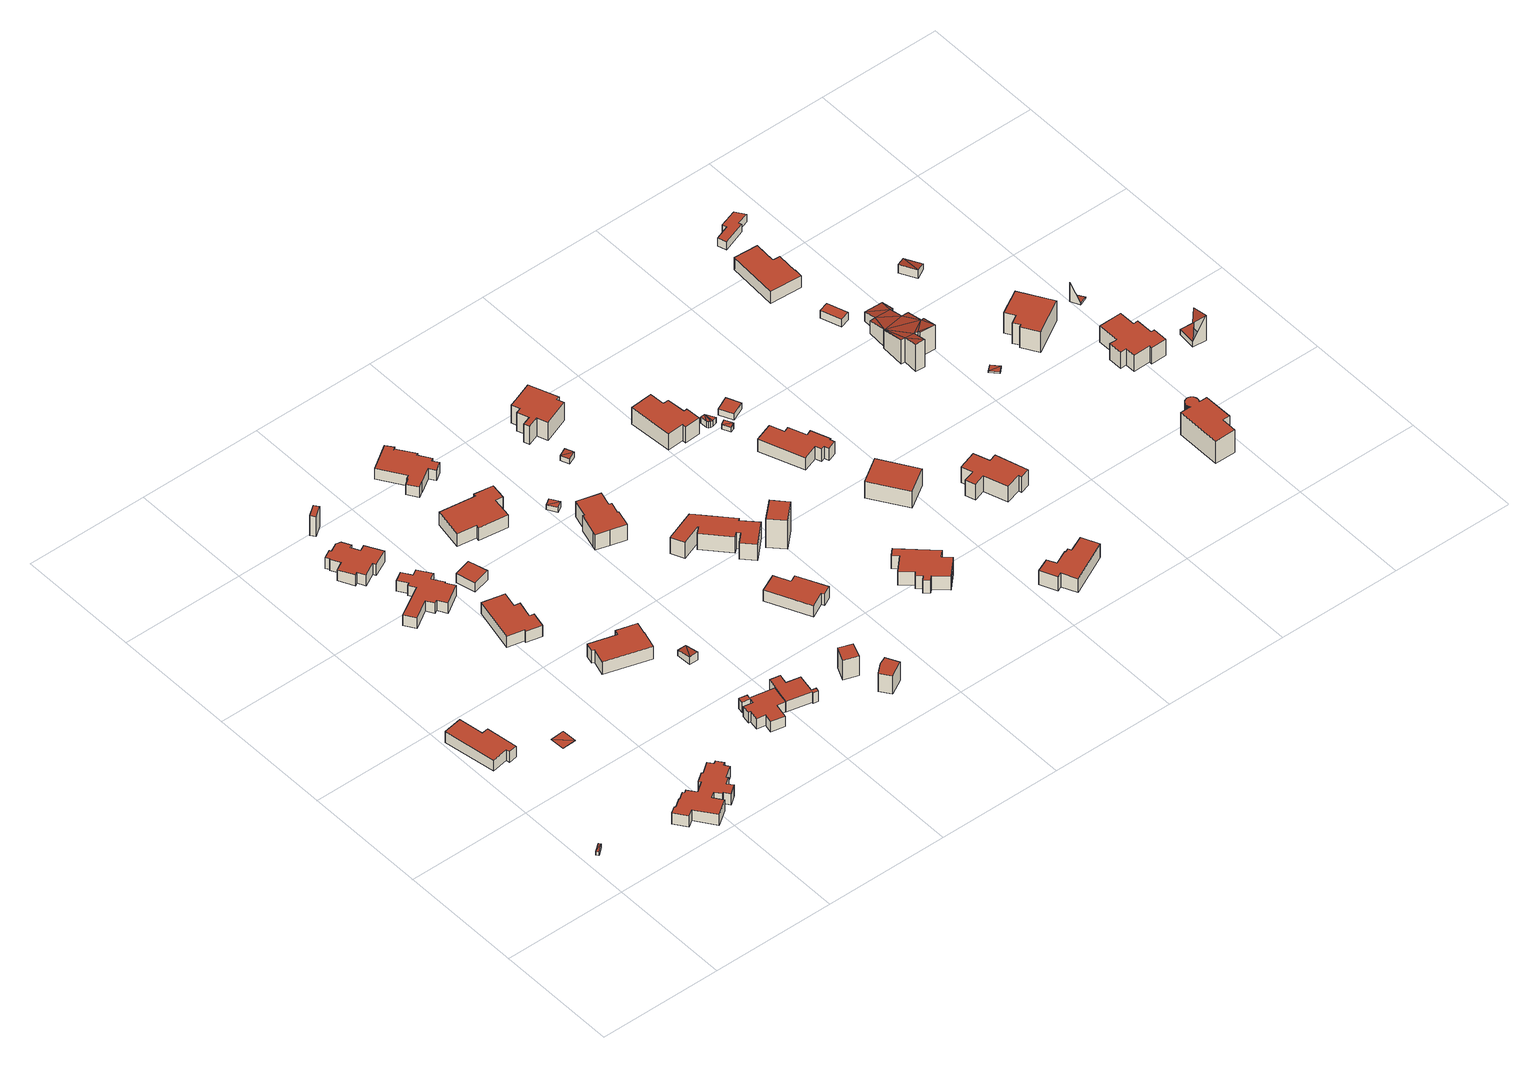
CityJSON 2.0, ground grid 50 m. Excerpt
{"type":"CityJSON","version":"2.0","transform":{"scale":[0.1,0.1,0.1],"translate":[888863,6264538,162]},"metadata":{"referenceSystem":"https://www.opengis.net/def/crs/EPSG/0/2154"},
"CityObjects":{
"building1":{"type":"Building","attributes":{"class":"Building"},"children":["building1-1"]},
"building1-1":{"type":"BuildingPart","parents":["building1"],"geometry":[{"type":"Solid","lod":"2.2","boundaries":[[[[0,1,2]],[[3,2,1]],[[4,5,6,7]],[[3,1,6,7]],[[1,0,5,6]],[[0,2,4,5]],[[2,3,7,4]]]],"semantics":{"surfaces":[{"type":"RoofSurface","rf_azimuth":135.23,"rf_slope":3.99},{"type":"GroundSurface"},{"type":"WallSurface","on_footprint_edge":true}],"values":[[0,0,1,2,2,2,2]]}}]},
"building2":{"type":"Building","attributes":{"class":"Building"},"children":["building2-1"]},
"building2-1":{"type":"BuildingPart","parents":["building2"],"geometry":[{"type":"Solid","lod":"2.2","boundaries":[[[[8,9,10,11,12,13,14,15]],[[16,17,18,19,20,21,22,23]],[[23,22,14,15]],[[22,21,13,14]],[[21,20,12,13]],[[20,19,11,12]],[[19,18,10,11]],[[18,17,9,10]],[[17,16,8,9]],[[16,23,15,8]]]],"semantics":{"surfaces":[{"type":"GroundSurface"},{"type":"RoofSurface"},{"type":"WallSurface","on_footprint_edge":true}],"values":[[0,1,2,2,2,2,2,2,2,2]]}}]},
"building3":{"type":"Building","attributes":{"class":"Building"},"children":["building3-1"]},
"building3-1":{"type":"BuildingPart","parents":["building3"],"geometry":[{"type":"Solid","lod":"2.2","boundaries":[[[[24,25,26,27,28,29,30,31,32,33,34,35,36,37,38,39,40,41,42,43,44,45,46,47,48,49,50,51,52,53,54,55]],[[56,57,58,59,60,61,62,63,64,65,66,67,68,69,70,71,72,73,74,75,76,77,78,79,80,81,82,83,84,85,86,87]],[[87,86,54,55]],[[86,85,53,54]],[[85,84,52,53]],[[84,83,51,52]],[[83,82,50,51]],[[82,81,49,50]],[[81,80,48,49]],[[80,79,47,48]],[[79,78,46,47]],[[78,77,45,46]],[[77,76,44,45]],[[76,75,43,44]],[[75,74,42,43]],[[74,73,41,42]],[[73,72,40,41]],[[72,71,39,40]],[[71,70,38,39]],[[70,69,37,38]],[[69,68,36,37]],[[68,67,35,36]],[[67,66,34,35]],[[66,65,33,34]],[[65,64,32,33]],[[64,63,31,32]],[[63,62,30,31]],[[62,61,29,30]],[[61,60,28,29]],[[60,59,27,28]],[[59,58,26,27]],[[58,57,25,26]],[[57,56,24,25]],[[56,87,55,24]]]],"semantics":{"surfaces":[{"type":"GroundSurface"},{"type":"RoofSurface"},{"type":"WallSurface","on_footprint_edge":true}],"values":[[0,1,2,2,2,2,2,2,2,2,2,2,2,2,2,2,2,2,2,2,2,2,2,2,2,2,2,2,2,2,2,2,2,2]]}}]},
"building4":{"type":"Building","attributes":{"class":"Building"},"children":["building4-1"]},
"building4-1":{"type":"BuildingPart","parents":["building4"],"geometry":[{"type":"Solid","lod":"2.2","boundaries":[[[[88,89,90]],[[91,88,90]],[[91,92,93,90]],[[89,93,90]],[[89,88,92,93]],[[88,91,92]]]],"semantics":{"surfaces":[{"type":"RoofSurface","rf_azimuth":181.73,"rf_slope":1.57},{"type":"GroundSurface"},{"type":"WallSurface","on_footprint_edge":true}],"values":[[0,0,1,2,2,2]]}}]},
"building5":{"type":"Building","attributes":{"class":"Building"},"children":["building5-1"]},
"building5-1":{"type":"BuildingPart","parents":["building5"],"geometry":[{"type":"Solid","lod":"2.2","boundaries":[[[[94,95,96,97,98,99,100,101,102,103,104,105,106,107,108,109,110,111]],[[112,113,114,115,116,117,118,119,120,121,122,123,124,125,126,127,128,129]],[[129,128,110,111]],[[128,127,109,110]],[[127,126,108,109]],[[126,125,107,108]],[[125,124,106,107]],[[124,123,105,106]],[[123,122,104,105]],[[122,121,103,104]],[[121,120,102,103]],[[120,119,101,102]],[[119,118,100,101]],[[118,117,99,100]],[[117,116,98,99]],[[116,115,97,98]],[[115,114,96,97]],[[114,113,95,96]],[[113,112,94,95]],[[112,129,111,94]]]],"semantics":{"surfaces":[{"type":"GroundSurface"},{"type":"RoofSurface"},{"type":"WallSurface","on_footprint_edge":true}],"values":[[0,1,2,2,2,2,2,2,2,2,2,2,2,2,2,2,2,2,2,2]]}}]},
"building6":{"type":"Building","attributes":{"class":"Building"},"children":["building6-1"]},
"building6-1":{"type":"BuildingPart","parents":["building6"],"geometry":[{"type":"Solid","lod":"2.2","boundaries":[[[[130,131,132,133,134,135,136,137,138,139,140,141,142,143,144,145,146,147,148]],[[149,150,151,152,153,154,155,156,157,158,159,160,161,162,163,164,165,166,167]],[[167,166,147,148]],[[166,165,146,147]],[[165,164,145,146]],[[164,163,144,145]],[[163,162,143,144]],[[162,161,142,143]],[[161,160,141,142]],[[160,159,140,141]],[[159,158,139,140]],[[158,157,138,139]],[[157,156,137,138]],[[156,155,136,137]],[[155,154,135,136]],[[154,153,134,135]],[[153,152,133,134]],[[152,151,132,133]],[[151,150,131,132]],[[150,149,130,131]],[[149,167,148,130]]]],"semantics":{"surfaces":[{"type":"GroundSurface"},{"type":"RoofSurface"},{"type":"WallSurface","on_footprint_edge":true}],"values":[[0,1,2,2,2,2,2,2,2,2,2,2,2,2,2,2,2,2,2,2,2]]}}]},
"building7":{"type":"Building","attributes":{"class":"Building"},"children":["building7-1"]},
"building7-1":{"type":"BuildingPart","parents":["building7"],"geometry":[{"type":"Solid","lod":"2.2","boundaries":[[[[168,169,170,171,172,173,174,175,176,177,178,179]],[[180,181,182,183,184,185,186,187,188,189,190,191]],[[191,190,178,179]],[[190,189,177,178]],[[189,188,176,177]],[[188,187,175,176]],[[187,186,174,175]],[[186,185,173,174]],[[185,184,172,173]],[[184,183,171,172]],[[183,182,170,171]],[[182,181,169,170]],[[181,180,168,169]],[[180,191,179,168]]]],"semantics":{"surfaces":[{"type":"GroundSurface"},{"type":"RoofSurface"},{"type":"WallSurface","on_footprint_edge":true}],"values":[[0,1,2,2,2,2,2,2,2,2,2,2,2,2]]}}]},
"building8":{"type":"Building","attributes":{"class":"Building"},"children":["building8-1"]},
"building8-1":{"type":"BuildingPart","parents":["building8"],"geometry":[{"type":"Solid","lod":"2.2","boundaries":[[[[192,193,194,195]],[[196,197,198,199]],[[199,198,194,195]],[[198,197,193,194]],[[197,196,192,193]],[[196,199,195,192]]]],"semantics":{"surfaces":[{"type":"GroundSurface"},{"type":"RoofSurface"},{"type":"WallSurface","on_footprint_edge":true}],"values":[[0,1,2,2,2,2]]}}]},
"building9":{"type":"Building","attributes":{"class":"Building"},"children":["building9-1"]},
"building9-1":{"type":"BuildingPart","parents":["building9"],"geometry":[{"type":"Solid","lod":"2.2","boundaries":[[[[200,201,202,203,204,205,206,207,208,209]],[[210,211,212,213,214,215,216,217,218,219]],[[219,218,208,209]],[[218,217,207,208]],[[217,216,206,207]],[[216,215,205,206]],[[215,214,204,205]],[[214,213,203,204]],[[213,212,202,203]],[[212,211,201,202]],[[211,210,200,201]],[[210,219,209,200]]]],"semantics":{"surfaces":[{"type":"GroundSurface"},{"type":"RoofSurface"},{"type":"WallSurface","on_footprint_edge":true}],"values":[[0,1,2,2,2,2,2,2,2,2,2,2]]}}]},
"building10":{"type":"Building","attributes":{"class":"Building"},"children":["building10-1"]},
"building10-1":{"type":"BuildingPart","parents":["building10"],"geometry":[{"type":"Solid","lod":"2.2","boundaries":[[[[220,221,222,223,224,225,226,227,228,229,230,231,232,233,234,235,236,237]],[[238,239,240,241,242,243,244,245,246,247,248,249,250,251,252,253,254,255]],[[255,254,236,237]],[[254,253,235,236]],[[253,252,234,235]],[[252,251,233,234]],[[251,250,232,233]],[[250,249,231,232]],[[249,248,230,231]],[[248,247,229,230]],[[247,246,228,229]],[[246,245,227,228]],[[245,244,226,227]],[[244,243,225,226]],[[243,242,224,225]],[[242,241,223,224]],[[241,240,222,223]],[[240,239,221,222]],[[239,238,220,221]],[[238,255,237,220]]]],"semantics":{"surfaces":[{"type":"GroundSurface"},{"type":"RoofSurface"},{"type":"WallSurface","on_footprint_edge":true}],"values":[[0,1,2,2,2,2,2,2,2,2,2,2,2,2,2,2,2,2,2,2]]}}]},
"building11":{"type":"Building","attributes":{"class":"Building"},"children":["building11-1"]},
"building11-1":{"type":"BuildingPart","parents":["building11"],"geometry":[{"type":"Solid","lod":"2.2","boundaries":[[[[256,257,258,259]],[[260,261,262,263]],[[263,262,258,259]],[[262,261,257,258]],[[261,260,256,257]],[[260,263,259,256]]]],"semantics":{"surfaces":[{"type":"GroundSurface"},{"type":"RoofSurface"},{"type":"WallSurface","on_footprint_edge":true}],"values":[[0,1,2,2,2,2]]}}]},
"building12":{"type":"Building","attributes":{"class":"Building"},"children":["building12-1"]},
"building12-1":{"type":"BuildingPart","parents":["building12"],"geometry":[{"type":"Solid","lod":"2.2","boundaries":[[[[264,265,266]],[[267,266,265]],[[268,269,270,271]],[[267,265,270,271]],[[265,264,269,270]],[[264,266,268,269]],[[266,267,271,268]]]],"semantics":{"surfaces":[{"type":"RoofSurface","rf_azimuth":90.35,"rf_slope":11.44},{"type":"GroundSurface"},{"type":"WallSurface","on_footprint_edge":true}],"values":[[0,0,1,2,2,2,2]]}}]},
"building13":{"type":"Building","attributes":{"class":"Building"},"children":["building13-1"]},
"building13-1":{"type":"BuildingPart","parents":["building13"],"geometry":[{"type":"Solid","lod":"2.2","boundaries":[[[[272,273,274,275,276,277,278,279,280,281,282]],[[283,284,285,286,287,288,289,290,291,292,293]],[[293,292,281,282]],[[292,291,280,281]],[[291,290,279,280]],[[290,289,278,279]],[[289,288,277,278]],[[288,287,276,277]],[[287,286,275,276]],[[286,285,274,275]],[[285,284,273,274]],[[284,283,272,273]],[[283,293,282,272]]]],"semantics":{"surfaces":[{"type":"GroundSurface"},{"type":"RoofSurface"},{"type":"WallSurface","on_footprint_edge":true}],"values":[[0,1,2,2,2,2,2,2,2,2,2,2,2]]}}]},
"building14":{"type":"Building","attributes":{"class":"Building"},"children":["building14-1"]},
"building14-1":{"type":"BuildingPart","parents":["building14"],"geometry":[{"type":"Solid","lod":"2.2","boundaries":[[[[294,295,296,297,298,299,300,301,302,303]],[[304,305,306,307,308,309,310,311,312,313]],[[313,312,302,303]],[[312,311,301,302]],[[311,310,300,301]],[[310,309,299,300]],[[309,308,298,299]],[[308,307,297,298]],[[307,306,296,297]],[[306,305,295,296]],[[305,304,294,295]],[[304,313,303,294]]]],"semantics":{"surfaces":[{"type":"GroundSurface"},{"type":"RoofSurface"},{"type":"WallSurface","on_footprint_edge":true}],"values":[[0,1,2,2,2,2,2,2,2,2,2,2]]}}]},
"building15":{"type":"Building","attributes":{"class":"Building"},"children":["building15-1"]},
"building15-1":{"type":"BuildingPart","parents":["building15"],"geometry":[{"type":"Solid","lod":"2.2","boundaries":[[[[314,315,316,317,318]],[[319,320,321,322,323]],[[323,322,317,318]],[[322,321,316,317]],[[321,320,315,316]],[[320,319,314,315]],[[319,323,318,314]]]],"semantics":{"surfaces":[{"type":"GroundSurface"},{"type":"RoofSurface"},{"type":"WallSurface","on_footprint_edge":true}],"values":[[0,1,2,2,2,2,2]]}}]},
"building16":{"type":"Building","attributes":{"class":"Building"},"children":["building16-1"]},
"building16-1":{"type":"BuildingPart","parents":["building16"],"geometry":[{"type":"Solid","lod":"2.2","boundaries":[[[[324,325,326,327]],[[328,329,330,331]],[[331,330,326,327]],[[330,329,325,326]],[[329,328,324,325]],[[328,331,327,324]]]],"semantics":{"surfaces":[{"type":"GroundSurface"},{"type":"RoofSurface"},{"type":"WallSurface","on_footprint_edge":true}],"values":[[0,1,2,2,2,2]]}}]},
"building17":{"type":"Building","attributes":{"class":"Building"},"children":["building17-1"]},
"building17-1":{"type":"BuildingPart","parents":["building17"],"geometry":[{"type":"Solid","lod":"2.2","boundaries":[[[[332,333,334,335,336,337,335,338,339,340,341,342,343,344,345,346,347,348,349,350,351]],[[352,353,354,355,356,357,355,358,359,360,361,362,363,364,365,366,367,368,369,370,371]],[[371,370,350,351]],[[370,369,349,350]],[[369,368,348,349]],[[368,367,347,348]],[[367,366,346,347]],[[366,365,345,346]],[[365,364,344,345]],[[364,363,343,344]],[[363,362,342,343]],[[362,361,341,342]],[[361,360,340,341]],[[360,359,339,340]],[[359,358,338,339]],[[358,355,335,338]],[[355,357,337,335]],[[357,356,336,337]],[[356,355,335,336]],[[355,354,334,335]],[[354,353,333,334]],[[353,352,332,333]],[[352,371,351,332]]]],"semantics":{"surfaces":[{"type":"GroundSurface"},{"type":"RoofSurface"},{"type":"WallSurface","on_footprint_edge":true}],"values":[[0,1,2,2,2,2,2,2,2,2,2,2,2,2,2,2,2,2,2,2,2,2,2]]}}]},
"building18":{"type":"Building","attributes":{"class":"Building"},"children":["building18-1"]},
"building18-1":{"type":"BuildingPart","parents":["building18"],"geometry":[{"type":"Solid","lod":"2.2","boundaries":[[[[372,373,374,375,376,377,378,379,380,381,382,383]],[[384,385,386,387,388,389,390,391,392,393,394,395]],[[395,394,382,383]],[[394,393,381,382]],[[393,392,380,381]],[[392,391,379,380]],[[391,390,378,379]],[[390,389,377,378]],[[389,388,376,377]],[[388,387,375,376]],[[387,386,374,375]],[[386,385,373,374]],[[385,384,372,373]],[[384,395,383,372]]]],"semantics":{"surfaces":[{"type":"GroundSurface"},{"type":"RoofSurface"},{"type":"WallSurface","on_footprint_edge":true}],"values":[[0,1,2,2,2,2,2,2,2,2,2,2,2,2]]}}]},
"building19":{"type":"Building","attributes":{"class":"Building"},"children":["building19-1"]},
"building19-1":{"type":"BuildingPart","parents":["building19"],"geometry":[{"type":"Solid","lod":"2.2","boundaries":[[[[396,397,398]],[[399,398,397]],[[400,401,402,403]],[[399,397,402,403]],[[397,396,401,402]],[[396,398,400,401]],[[398,399,403,400]]]],"semantics":{"surfaces":[{"type":"RoofSurface","rf_azimuth":212.03,"rf_slope":11.07},{"type":"GroundSurface"},{"type":"WallSurface","on_footprint_edge":true}],"values":[[0,0,1,2,2,2,2]]}}]},
"building20":{"type":"Building","attributes":{"class":"Building"},"children":["building20-1"]},
"building20-1":{"type":"BuildingPart","parents":["building20"],"geometry":[{"type":"Solid","lod":"2.2","boundaries":[[[[404,405,406,407,408,409,410,411]],[[412,413,414,415,416,417,418,419]],[[419,418,410,411]],[[418,417,409,410]],[[417,416,408,409]],[[416,415,407,408]],[[415,414,406,407]],[[414,413,405,406]],[[413,412,404,405]],[[412,419,411,404]]]],"semantics":{"surfaces":[{"type":"GroundSurface"},{"type":"RoofSurface"},{"type":"WallSurface","on_footprint_edge":true}],"values":[[0,1,2,2,2,2,2,2,2,2]]}}]},
"building21":{"type":"Building","attributes":{"class":"Building"},"children":["building21-1"]},
"building21-1":{"type":"BuildingPart","parents":["building21"],"geometry":[{"type":"Solid","lod":"2.2","boundaries":[[[[420,421,422,423,424,425,426,427,428,429,430,431,432,433,434]],[[435,436,437,438,439,440,441,442,443,444,445,446,447,448,449]],[[449,448,433,434]],[[448,447,432,433]],[[447,446,431,432]],[[446,445,430,431]],[[445,444,429,430]],[[444,443,428,429]],[[443,442,427,428]],[[442,441,426,427]],[[441,440,425,426]],[[440,439,424,425]],[[439,438,423,424]],[[438,437,422,423]],[[437,436,421,422]],[[436,435,420,421]],[[435,449,434,420]]]],"semantics":{"surfaces":[{"type":"GroundSurface"},{"type":"RoofSurface"},{"type":"WallSurface","on_footprint_edge":true}],"values":[[0,1,2,2,2,2,2,2,2,2,2,2,2,2,2,2,2]]}}]},
"building22":{"type":"Building","attributes":{"class":"Building"},"children":["building22-1"]},
"building22-1":{"type":"BuildingPart","parents":["building22"],"geometry":[{"type":"Solid","lod":"2.2","boundaries":[[[[450,451,452]],[[453,452,451]],[[454,455,456,457]],[[453,451,456,457]],[[451,450,455,456]],[[450,452,454,455]],[[452,453,457,454]]]],"semantics":{"surfaces":[{"type":"RoofSurface","rf_azimuth":204.11,"rf_slope":2.35},{"type":"GroundSurface"},{"type":"WallSurface","on_footprint_edge":true}],"values":[[0,0,1,2,2,2,2]]}}]},
"building23":{"type":"Building","attributes":{"class":"Building"},"children":["building23-1"]},
"building23-1":{"type":"BuildingPart","parents":["building23"],"geometry":[{"type":"Solid","lod":"2.2","boundaries":[[[[458,459,460,461]],[[462,463,464,465]],[[465,464,460,461]],[[464,463,459,460]],[[463,462,458,459]],[[462,465,461,458]]]],"semantics":{"surfaces":[{"type":"GroundSurface"},{"type":"RoofSurface"},{"type":"WallSurface","on_footprint_edge":true}],"values":[[0,1,2,2,2,2]]}}]},
"building24":{"type":"Building","attributes":{"class":"Building"},"children":["building24-1"]},
"building24-1":{"type":"BuildingPart","parents":["building24"],"geometry":[{"type":"Solid","lod":"2.2","boundaries":[[[[466,467,468,469,470,471,472,473,474,475,476,477,478,479]],[[480,481,482,483,484,485,486,487,488,489,490,491,492,493]],[[493,492,478,479]],[[492,491,477,478]],[[491,490,476,477]],[[490,489,475,476]],[[489,488,474,475]],[[488,487,473,474]],[[487,486,472,473]],[[486,485,471,472]],[[485,484,470,471]],[[484,483,469,470]],[[483,482,468,469]],[[482,481,467,468]],[[481,480,466,467]],[[480,493,479,466]]]],"semantics":{"surfaces":[{"type":"GroundSurface"},{"type":"RoofSurface"},{"type":"WallSurface","on_footprint_edge":true}],"values":[[0,1,2,2,2,2,2,2,2,2,2,2,2,2,2,2]]}}]},
"building25":{"type":"Building","attributes":{"class":"Building"},"children":["building25-1"]},
"building25-1":{"type":"BuildingPart","parents":["building25"],"geometry":[{"type":"Solid","lod":"2.2","boundaries":[[[[494,495,496,497,498,499,500,501,502,503,504,505,506,507,508,509]],[[510,511,512,513,514,515,516,517,518,519,520,521,522,523,524,525]],[[525,524,508,509]],[[524,523,507,508]],[[523,522,506,507]],[[522,521,505,506]],[[521,520,504,505]],[[520,519,503,504]],[[519,518,502,503]],[[518,517,501,502]],[[517,516,500,501]],[[516,515,499,500]],[[515,514,498,499]],[[514,513,497,498]],[[513,512,496,497]],[[512,511,495,496]],[[511,510,494,495]],[[510,525,509,494]]]],"semantics":{"surfaces":[{"type":"GroundSurface"},{"type":"RoofSurface"},{"type":"WallSurface","on_footprint_edge":true}],"values":[[0,1,2,2,2,2,2,2,2,2,2,2,2,2,2,2,2,2]]}}]},
"building26":{"type":"Building","attributes":{"class":"Building"},"children":["building26-1"]},
"building26-1":{"type":"BuildingPart","parents":["building26"],"geometry":[{"type":"Solid","lod":"2.2","boundaries":[[[[526,527,528,529,530,531,532,533,534,535]],[[536,537,538,539,540,541,542,543,544,545]],[[545,544,534,535]],[[544,543,533,534]],[[543,542,532,533]],[[542,541,531,532]],[[541,540,530,531]],[[540,539,529,530]],[[539,538,528,529]],[[538,537,527,528]],[[537,536,526,527]],[[536,545,535,526]]]],"semantics":{"surfaces":[{"type":"GroundSurface"},{"type":"RoofSurface"},{"type":"WallSurface","on_footprint_edge":true}],"values":[[0,1,2,2,2,2,2,2,2,2,2,2]]}}]},
"building27":{"type":"Building","attributes":{"class":"Building"},"children":["building27-1"]},
"building27-1":{"type":"BuildingPart","parents":["building27"],"geometry":[{"type":"Solid","lod":"2.2","boundaries":[[[[546,547,548]],[[548,547,549]],[[550,548,549]],[[551,549,547]],[[552,549,551]],[[553,554,555,556,557,558,559]],[[551,547,558,559]],[[547,546,557,558]],[[546,548,556,557]],[[548,550,555,556]],[[550,549,554,555]],[[549,552,553,554]],[[552,551,559,553]]]],"semantics":{"surfaces":[{"type":"RoofSurface","rf_azimuth":331.36,"rf_slope":1.9},{"type":"GroundSurface"},{"type":"WallSurface","on_footprint_edge":true}],"values":[[0,0,0,0,0,1,2,2,2,2,2,2,2]]}}]},
"building28":{"type":"Building","attributes":{"class":"Building"},"children":["building28-1"]},
"building28-1":{"type":"BuildingPart","parents":["building28"],"geometry":[{"type":"Solid","lod":"2.2","boundaries":[[[[560,561,562]],[[563,562,561]],[[564,565,566,567]],[[563,561,566,567]],[[561,560,565,566]],[[560,562,564,565]],[[562,563,567,564]]]],"semantics":{"surfaces":[{"type":"RoofSurface","rf_azimuth":202.74,"rf_slope":17.49},{"type":"GroundSurface"},{"type":"WallSurface","on_footprint_edge":true}],"values":[[0,0,1,2,2,2,2]]}}]},
"building29":{"type":"Building","attributes":{"class":"Building"},"children":["building29-1"]},
"building29-1":{"type":"BuildingPart","parents":["building29"],"geometry":[{"type":"Solid","lod":"2.2","boundaries":[[[[568,569,570,571,572,573,574,575,576,577,578,579,580,581]],[[582,583,584,585,586,587,588,589,590,591,592,593,594,595]],[[595,594,580,581]],[[594,593,579,580]],[[593,592,578,579]],[[592,591,577,578]],[[591,590,576,577]],[[590,589,575,576]],[[589,588,574,575]],[[588,587,573,574]],[[587,586,572,573]],[[586,585,571,572]],[[585,584,570,571]],[[584,583,569,570]],[[583,582,568,569]],[[582,595,581,568]]]],"semantics":{"surfaces":[{"type":"GroundSurface"},{"type":"RoofSurface"},{"type":"WallSurface","on_footprint_edge":true}],"values":[[0,1,2,2,2,2,2,2,2,2,2,2,2,2,2,2]]}}]},
"building30":{"type":"Building","attributes":{"class":"Building"},"children":["building30-1"]},
"building30-1":{"type":"BuildingPart","parents":["building30"],"geometry":[{"type":"Solid","lod":"2.2","boundaries":[[[[596,597,598,599]],[[600,601,602,603]],[[603,602,598,599]],[[602,601,597,598]],[[601,600,596,597]],[[600,603,599,596]]]],"semantics":{"surfaces":[{"type":"GroundSurface"},{"type":"RoofSurface"},{"type":"WallSurface","on_footprint_edge":true}],"values":[[0,1,2,2,2,2]]}}]},
"building31":{"type":"Building","attributes":{"class":"Building"},"children":["building31-1"]},
"building31-1":{"type":"BuildingPart","parents":["building31"],"geometry":[{"type":"Solid","lod":"2.2","boundaries":[[[[604,605,606,607]],[[608,609,610,611]],[[611,610,606,607]],[[610,609,605,606]],[[609,608,604,605]],[[608,611,607,604]]]],"semantics":{"surfaces":[{"type":"GroundSurface"},{"type":"RoofSurface"},{"type":"WallSurface","on_footprint_edge":true}],"values":[[0,1,2,2,2,2]]}}]},
"building32":{"type":"Building","attributes":{"class":"Building"},"children":["building32-1"]},
"building32-1":{"type":"BuildingPart","parents":["building32"],"geometry":[{"type":"Solid","lod":"2.2","boundaries":[[[[612,613,614,615,616,617,618,619,620,621,622,623]],[[624,625,626,627,628,629,630,631,632,633,634,635]],[[635,634,622,623]],[[634,633,621,622]],[[633,632,620,621]],[[632,631,619,620]],[[631,630,618,619]],[[630,629,617,618]],[[629,628,616,617]],[[628,627,615,616]],[[627,626,614,615]],[[626,625,613,614]],[[625,624,612,613]],[[624,635,623,612]]]],"semantics":{"surfaces":[{"type":"GroundSurface"},{"type":"RoofSurface"},{"type":"WallSurface","on_footprint_edge":true}],"values":[[0,1,2,2,2,2,2,2,2,2,2,2,2,2]]}}]},
"building33":{"type":"Building","attributes":{"class":"Building"},"children":["building33-1"]},
"building33-1":{"type":"BuildingPart","parents":["building33"],"geometry":[{"type":"Solid","lod":"2.2","boundaries":[[[[636,637,638,639,640,641,642,643,644,645,646,647]],[[648,649,650,651,652,653,654,655,656,657,658,659]],[[659,658,646,647]],[[658,657,645,646]],[[657,656,644,645]],[[656,655,643,644]],[[655,654,642,643]],[[654,653,641,642]],[[653,652,640,641]],[[652,651,639,640]],[[651,650,638,639]],[[650,649,637,638]],[[649,648,636,637]],[[648,659,647,636]]]],"semantics":{"surfaces":[{"type":"GroundSurface"},{"type":"RoofSurface"},{"type":"WallSurface","on_footprint_edge":true}],"values":[[0,1,2,2,2,2,2,2,2,2,2,2,2,2]]}}]},
"building34":{"type":"Building","attributes":{"class":"Building"},"children":["building34-1"]},
"building34-1":{"type":"BuildingPart","parents":["building34"],"geometry":[{"type":"Solid","lod":"2.2","boundaries":[[[[660,661,662,663]],[[664,665,666,667]],[[667,666,662,663]],[[666,665,661,662]],[[665,664,660,661]],[[664,667,663,660]]]],"semantics":{"surfaces":[{"type":"GroundSurface"},{"type":"RoofSurface"},{"type":"WallSurface","on_footprint_edge":true}],"values":[[0,1,2,2,2,2]]}}]},
"building35":{"type":"Building","attributes":{"class":"Building"},"children":["building35-1"]},
"building35-1":{"type":"BuildingPart","parents":["building35"],"geometry":[{"type":"Solid","lod":"2.2","boundaries":[[[[668,669,670,671,672,673,674,675]],[[676,677,678,679,680,681,682,683]],[[683,682,674,675]],[[682,681,673,674]],[[681,680,672,673]],[[680,679,671,672]],[[679,678,670,671]],[[678,677,669,670]],[[677,676,668,669]],[[676,683,675,668]]]],"semantics":{"surfaces":[{"type":"GroundSurface"},{"type":"RoofSurface"},{"type":"WallSurface","on_footprint_edge":true}],"values":[[0,1,2,2,2,2,2,2,2,2]]}}]},
"building36":{"type":"Building","attributes":{"class":"Building"},"children":["building36-1"]},
"building36-1":{"type":"BuildingPart","parents":["building36"],"geometry":[{"type":"Solid","lod":"2.2","boundaries":[[[[684,685,686]],[[687,686,685]],[[688,686,687]],[[686,688,689]],[[690,691,689]],[[690,692,693]],[[693,694,690]],[[695,693,692]],[[692,690,696]],[[696,690,697]],[[698,697,699]],[[700,701,698]],[[696,698,701]],[[702,699,697]],[[696,697,698]],[[689,688,697]],[[688,703,697]],[[689,697,690]],[[704,705,706,707,708,709,710,711,712,713,714,715,716,717,718,719,720,721,722,723]],[[688,687,722,723]],[[687,685,721,722]],[[685,684,720,721]],[[684,686,719,720]],[[686,689,718,719]],[[689,691,717,718]],[[691,690,716,717]],[[690,694,715,716]],[[694,693,714,715]],[[693,695,713,714]],[[695,692,712,713]],[[692,696,711,712]],[[696,701,710,711]],[[701,700,709,710]],[[700,698,708,709]],[[698,699,707,708]],[[699,702,706,707]],[[702,697,705,706]],[[697,703,704,705]],[[703,688,723,704]]]],"semantics":{"surfaces":[{"type":"RoofSurface","rf_azimuth":86.83,"rf_slope":15.98},{"type":"GroundSurface"},{"type":"WallSurface","on_footprint_edge":true}],"values":[[0,0,0,0,0,0,0,0,0,0,0,0,0,0,0,0,0,0,1,2,2,2,2,2,2,2,2,2,2,2,2,2,2,2,2,2,2,2,2]]}}]},
"building37":{"type":"Building","attributes":{"class":"Building"},"children":["building37-1"]},
"building37-1":{"type":"BuildingPart","parents":["building37"],"geometry":[{"type":"Solid","lod":"2.2","boundaries":[[[[724,725,726]],[[727,726,725]],[[728,729,730,731]],[[727,725,730,731]],[[725,724,729,730]],[[724,726,728,729]],[[726,727,731,728]]]],"semantics":{"surfaces":[{"type":"RoofSurface","rf_azimuth":213.31,"rf_slope":3.56},{"type":"GroundSurface"},{"type":"WallSurface","on_footprint_edge":true}],"values":[[0,0,1,2,2,2,2]]}}]},
"building38":{"type":"Building","attributes":{"class":"Building"},"children":["building38-1"]},
"building38-1":{"type":"BuildingPart","parents":["building38"],"geometry":[{"type":"Solid","lod":"2.2","boundaries":[[[[732,733,734,735,736,737,738,739]],[[740,741,742,743,744,745,746,747]],[[747,746,738,739]],[[746,745,737,738]],[[745,744,736,737]],[[744,743,735,736]],[[743,742,734,735]],[[742,741,733,734]],[[741,740,732,733]],[[740,747,739,732]]]],"semantics":{"surfaces":[{"type":"GroundSurface"},{"type":"RoofSurface"},{"type":"WallSurface","on_footprint_edge":true}],"values":[[0,1,2,2,2,2,2,2,2,2]]}}]},
"building39":{"type":"Building","attributes":{"class":"Building"},"children":["building39-1"]},
"building39-1":{"type":"BuildingPart","parents":["building39"],"geometry":[{"type":"Solid","lod":"2.2","boundaries":[[[[748,749,750,751,752,753,754,755,756,757,758,759,760,761,762,763,764,765,766,767,768,769,770,771,772,773,774,775,776,777,778,779,780,781,782,783,784,785,786,787,788,789,790,791,792,793,794,795,796,797,798,799,800,801,802,803,804,805,806]],[[807,808,809,810,811,812,813,814,815,816,817,818,819,820,821,822,823,824,825,826,827,828,829,830,831,832,833,834,835,836,837,838,839,840,841,842,843,844,845,846,847,848,849,850,851,852,853,854,855,856,857,858,859,860,861,862,863,864,865]],[[865,864,805,806]],[[864,863,804,805]],[[863,862,803,804]],[[862,861,802,803]],[[861,860,801,802]],[[860,859,800,801]],[[859,858,799,800]],[[858,857,798,799]],[[857,856,797,798]],[[856,855,796,797]],[[855,854,795,796]],[[854,853,794,795]],[[853,852,793,794]],[[852,851,792,793]],[[851,850,791,792]],[[850,849,790,791]],[[849,848,789,790]],[[848,847,788,789]],[[847,846,787,788]],[[846,845,786,787]],[[845,844,785,786]],[[844,843,784,785]],[[843,842,783,784]],[[842,841,782,783]],[[841,840,781,782]],[[840,839,780,781]],[[839,838,779,780]],[[838,837,778,779]],[[837,836,777,778]],[[836,835,776,777]],[[835,834,775,776]],[[834,833,774,775]],[[833,832,773,774]],[[832,831,772,773]],[[831,830,771,772]],[[830,829,770,771]],[[829,828,769,770]],[[828,827,768,769]],[[827,826,767,768]],[[826,825,766,767]],[[825,824,765,766]],[[824,823,764,765]],[[823,822,763,764]],[[822,821,762,763]],[[821,820,761,762]],[[820,819,760,761]],[[819,818,759,760]],[[818,817,758,759]],[[817,816,757,758]],[[816,815,756,757]],[[815,814,755,756]],[[814,813,754,755]],[[813,812,753,754]],[[812,811,752,753]],[[811,810,751,752]],[[810,809,750,751]],[[809,808,749,750]],[[808,807,748,749]],[[807,865,806,748]]]],"semantics":{"surfaces":[{"type":"GroundSurface"},{"type":"RoofSurface"},{"type":"WallSurface","on_footprint_edge":true}],"values":[[0,1,2,2,2,2,2,2,2,2,2,2,2,2,2,2,2,2,2,2,2,2,2,2,2,2,2,2,2,2,2,2,2,2,2,2,2,2,2,2,2,2,2,2,2,2,2,2,2,2,2,2,2,2,2,2,2,2,2,2,2]]}}]},
"building40":{"type":"Building","attributes":{"class":"Building"},"children":["building40-1"]},
"building40-1":{"type":"BuildingPart","parents":["building40"],"geometry":[{"type":"Solid","lod":"2.2","boundaries":[[[[866,867,868,869,870,871,872,873]],[[874,875,876,877,878,879,880,881]],[[881,880,872,873]],[[880,879,871,872]],[[879,878,870,871]],[[878,877,869,870]],[[877,876,868,869]],[[876,875,867,868]],[[875,874,866,867]],[[874,881,873,866]]]],"semantics":{"surfaces":[{"type":"GroundSurface"},{"type":"RoofSurface"},{"type":"WallSurface","on_footprint_edge":true}],"values":[[0,1,2,2,2,2,2,2,2,2]]}}]},
"building41":{"type":"Building","attributes":{"class":"Building"},"children":["building41-1"]},
"building41-1":{"type":"BuildingPart","parents":["building41"],"geometry":[{"type":"Solid","lod":"2.2","boundaries":[[[[882,883,884]],[[885,882,884]],[[886,887,888,889]],[[884,883,888,889]],[[883,882,887,888]],[[882,885,886,887]],[[885,884,889,886]]]],"semantics":{"surfaces":[{"type":"RoofSurface","rf_azimuth":29.7,"rf_slope":15.99},{"type":"GroundSurface"},{"type":"WallSurface","on_footprint_edge":true}],"values":[[0,0,1,2,2,2,2]]}}]},
"building42":{"type":"Building","attributes":{"class":"Building"},"children":["building42-1"]},
"building42-1":{"type":"BuildingPart","parents":["building42"],"geometry":[{"type":"Solid","lod":"2.2","boundaries":[[[[890,891,892,893,894,895,896,897,898,899,900,901,902,903,904]],[[905,906,907,908,909,910,911,912,913,914,915,916,917,918,919]],[[919,918,903,904]],[[918,917,902,903]],[[917,916,901,902]],[[916,915,900,901]],[[915,914,899,900]],[[914,913,898,899]],[[913,912,897,898]],[[912,911,896,897]],[[911,910,895,896]],[[910,909,894,895]],[[909,908,893,894]],[[908,907,892,893]],[[907,906,891,892]],[[906,905,890,891]],[[905,919,904,890]]]],"semantics":{"surfaces":[{"type":"GroundSurface"},{"type":"RoofSurface"},{"type":"WallSurface","on_footprint_edge":true}],"values":[[0,1,2,2,2,2,2,2,2,2,2,2,2,2,2,2,2]]}}]},
"building43":{"type":"Building","attributes":{"class":"Building"},"children":["building43-1"]},
"building43-1":{"type":"BuildingPart","parents":["building43"],"geometry":[{"type":"MultiSurface","lod":"2.2","boundaries":[[[920,921,922]],[[923,920,922]],[[924,920,921,925]],[[922,926,921,925]],[[926,920,921]],[[923,924,920]],[[923,922,925,924]]],"semantics":{"surfaces":[{"type":"RoofSurface","rf_azimuth":116.72,"rf_slope":10.31},{"type":"GroundSurface"},{"type":"WallSurface","on_footprint_edge":true}],"values":[0,0,1,2,2,2,2]}}]},
"building44":{"type":"Building","attributes":{"class":"Building"},"children":["building44-1"]},
"building44-1":{"type":"BuildingPart","parents":["building44"],"geometry":[{"type":"MultiSurface","lod":"2.2","boundaries":[[[927,928,929]],[[930,931,932]],[[933,934,935,936]],[[932,928,935,936]],[[928,931,934,935]],[[931,930,933,934]],[[930,932,936,933]]],"semantics":{"surfaces":[{"type":"RoofSurface","rf_azimuth":103.79,"rf_slope":19.59},{"type":"RoofSurface","rf_azimuth":174.29,"rf_slope":3.06},{"type":"GroundSurface"},{"type":"WallSurface","on_footprint_edge":true}],"values":[0,1,2,3,3,3,3]}}]}
},
"vertices":[
[38,161,50],[69,185,50],[31,170,49],[62,194,49],[31,170,32],[38,161,32],[69,185,32],[62,194,32],
[37,711,22],[102,722,22],[105,708,22],[139,713,22],[119,840,22],[93,836,22],[77,935,22],[2,923,22],[37,711,73],[102,722,73],[105,708,73],[139,713,73],[119,840,73],[93,836,73],[77,935,73],[2,923,73],
[577,121,40],[572,127,40],[616,159,40],[603,178,40],[614,185,40],[595,212,40],[584,204,40],[568,225,40],[525,193,40],[521,198,40],[487,173,40],[493,164,40],[453,135,40],[427,168,40],[416,160,40],[411,167,40],[384,148,40],[382,150,40],[349,127,40],[345,132,40],[319,114,40],[355,64,40],[381,82,40],[437,5,40],[497,47,40],[471,83,40],[493,99,40],[512,74,40],[516,77,40],[532,55,40],[568,82,40],[552,103,40],[577,121,91],[572,127,91],[616,159,91],[603,178,91],[614,185,91],[595,212,91],[584,204,91],[568,225,91],[525,193,91],[521,198,91],[487,173,91],[493,164,91],[453,135,91],[427,168,91],[416,160,91],[411,167,91],[384,148,91],[382,150,91],[349,127,91],[345,132,91],[319,114,91],[355,64,91],[381,82,91],[437,5,91],[497,47,91],[471,83,91],[493,99,91],[512,74,91],[516,77,91],[532,55,91],[568,82,91],[552,103,91],
[338,641,30],[335,701,30],[280,697,28],[282,638,28],[338,641,28],[335,701,28],
[417,1399,15],[494,1447,15],[472,1481,15],[476,1483,15],[448,1526,15],[472,1540,15],[437,1593,15],[414,1579,15],[390,1617,15],[354,1595,15],[378,1558,15],[368,1552,15],[385,1526,15],[262,1454,15],[290,1411,15],[365,1457,15],[384,1427,15],[395,1434,15],[417,1399,63],[494,1447,63],[472,1481,63],[476,1483,63],[448,1526,63],[472,1540,63],[437,1593,63],[414,1579,63],[390,1617,63],[354,1595,63],[378,1558,63],[368,1552,63],[385,1526,63],[262,1454,63],[290,1411,63],[365,1457,63],[384,1427,63],[395,1434,63],
[240,1770,4],[271,1711,4],[283,1718,4],[299,1688,4],[351,1716,4],[357,1705,4],[421,1735,4],[384,1802,4],[361,1790,4],[343,1824,4],[355,1830,4],[336,1864,4],[317,1869,4],[283,1851,4],[279,1859,4],[247,1842,4],[256,1826,4],[253,1825,4],[273,1788,4],[240,1770,55],[271,1711,55],[283,1718,55],[299,1688,55],[351,1716,55],[357,1705,55],[421,1735,55],[384,1802,55],[361,1790,55],[343,1824,55],[355,1830,55],[336,1864,55],[317,1869,55],[283,1851,55],[279,1859,55],[247,1842,55],[256,1826,55],[253,1825,55],[273,1788,55],
[456,1140,22],[523,1124,22],[521,1116,22],[583,1102,22],[597,1163,22],[579,1167,22],[595,1234,22],[572,1238,22],[571,1233,22],[571,1235,22],[586,1300,22],[497,1320,22],[456,1140,74],[523,1124,74],[521,1116,74],[583,1102,74],[597,1163,74],[579,1167,74],[595,1234,74],[572,1238,74],[571,1233,74],[571,1235,74],[586,1300,74],[497,1320,74],
[350,2027,5],[309,1996,5],[323,1977,5],[363,2007,5],[350,2027,99],[309,1996,99],[323,1977,99],[363,2007,99],
[795,773,29],[815,843,29],[813,844,29],[826,892,29],[745,914,29],[739,894,29],[632,925,29],[623,891,29],[633,887,29],[614,827,29],[795,773,88],[815,843,88],[813,844,88],[826,892,88],[745,914,88],[739,894,88],[632,925,88],[623,891,88],[633,887,88],[614,827,88],
[858,232,48],[912,220,48],[923,279,48],[957,273,48],[964,306,48],[973,348,48],[876,367,48],[879,381,48],[848,388,48],[844,366,48],[875,360,48],[871,341,48],[867,342,48],[834,348,48],[828,314,48],[837,313,48],[829,273,48],[865,267,48],[858,232,96],[912,220,96],[923,279,96],[957,273,96],[964,306,96],[973,348,96],[876,367,96],[879,381,96],[848,388,96],[844,366,96],[875,360,96],[871,341,96],[867,342,96],[834,348,96],[828,314,96],[837,313,96],[829,273,96],[865,267,96],
[622,1435,17],[602,1512,17],[532,1493,17],[552,1417,17],[622,1435,60],[602,1512,60],[532,1493,60],[552,1417,60],
[864,726,61],[865,666,74],[899,727,61],[900,666,74],[899,727,37],[864,726,37],[865,666,37],[900,666,37],
[1053,241,52],[1072,237,52],[1075,252,52],[1056,256,52],[1070,327,52],[1013,339,52],[1022,377,52],[981,385,52],[964,306,52],[956,268,52],[1054,247,52],[1053,241,102],[1072,237,102],[1075,252,102],[1056,256,102],[1070,327,102],[1013,339,102],[1022,377,102],[981,385,102],[964,306,102],[956,268,102],[1054,247,102],
[838,1583,17],[850,1665,17],[880,1660,17],[890,1724,17],[814,1735,17],[813,1724,17],[668,1744,17],[647,1624,17],[724,1613,17],[722,1600,17],[838,1583,77],[850,1665,77],[880,1660,77],[890,1724,77],[814,1735,77],[813,1724,77],[668,1744,77],[647,1624,77],[724,1613,77],[722,1600,77],
[1239,112,133],[1204,81,133],[1234,40,133],[1296,74,133],[1270,125,133],[1239,112,218],[1204,81,218],[1234,40,218],[1296,74,218],[1270,125,218],
[1198,258,59],[1254,239,59],[1275,296,59],[1223,316,59],[1198,258,152],[1254,239,152],[1275,296,152],[1223,316,152],
[825,1962,21],[794,2009,21],[801,2013,21],[755,2081,21],[749,2078,21],[751,2079,21],[761,2087,21],[740,2115,21],[642,2051,21],[707,1952,21],[694,1943,21],[696,1940,21],[674,1925,21],[702,1885,21],[722,1899,21],[724,1897,21],[781,1935,21],[797,1910,21],[830,1932,21],[814,1955,21],[825,1962,70],[794,2009,70],[801,2013,70],[755,2081,70],[749,2078,70],[751,2079,70],[761,2087,70],[740,2115,70],[642,2051,70],[707,1952,70],[694,1943,70],[696,1940,70],[674,1925,70],[702,1885,70],[722,1899,70],[724,1897,70],[781,1935,70],[797,1910,70],[830,1932,70],[814,1955,70],
[1031,1459,40],[1012,1389,40],[1004,1391,40],[982,1308,40],[977,1292,40],[1031,1277,40],[1092,1261,40],[1110,1326,40],[1105,1328,40],[1118,1373,40],[1107,1376,40],[1123,1433,40],[1031,1459,112],[1012,1389,112],[1004,1391,112],[982,1308,112],[977,1292,112],[1031,1277,112],[1092,1261,112],[1110,1326,112],[1105,1328,112],[1118,1373,112],[1107,1376,112],[1123,1433,112],
[1001,1564,65],[979,1551,60],[1023,1527,65],[1001,1514,60],[1023,1527,37],[1001,1564,37],[979,1551,37],[1001,1514,37],
[1328,565,46],[1387,595,46],[1393,584,46],[1428,602,46],[1373,718,46],[1347,705,46],[1317,766,46],[1247,733,46],[1328,565,98],[1387,595,98],[1393,584,98],[1428,602,98],[1373,718,98],[1347,705,98],[1317,766,98],[1247,733,98],
[1351,973,48],[1315,939,48],[1358,894,48],[1437,969,48],[1384,1024,48],[1392,1031,48],[1304,1126,48],[1278,1156,48],[1155,1111,48],[1177,1059,48],[1258,1089,48],[1260,1087,48],[1236,1066,48],[1324,971,48],[1340,985,48],[1351,973,124],[1315,939,124],[1358,894,124],[1437,969,124],[1384,1024,124],[1392,1031,124],[1304,1126,124],[1278,1156,124],[1155,1111,124],[1177,1059,124],[1258,1089,124],[1260,1087,124],[1236,1066,124],[1324,971,124],[1340,985,124],
[1176,1688,99],[1145,1674,97],[1190,1655,99],[1159,1641,97],[1190,1655,73],[1176,1688,73],[1145,1674,73],[1159,1641,73],
[1465,864,58],[1531,926,58],[1482,979,58],[1414,917,58],[1465,864,192],[1531,926,192],[1482,979,192],[1414,917,192],
[1237,1953,79],[1158,1924,79],[1132,1915,79],[1144,1883,79],[1132,1878,79],[1122,1874,79],[1139,1829,79],[1104,1817,79],[1112,1795,79],[1157,1812,79],[1173,1770,79],[1276,1808,79],[1266,1835,79],[1280,1840,79],[1237,1953,164],[1158,1924,164],[1132,1915,164],[1144,1883,164],[1132,1878,164],[1122,1874,164],[1139,1829,164],[1104,1817,164],[1112,1795,164],[1157,1812,164],[1173,1770,164],[1276,1808,164],[1266,1835,164],[1280,1840,164],
[1673,442,55],[1692,423,55],[1678,408,55],[1698,391,55],[1712,404,55],[1762,358,55],[1778,376,55],[1815,412,55],[1827,426,55],[1798,453,55],[1820,476,55],[1697,591,55],[1673,567,55],[1694,548,55],[1639,494,55],[1683,453,55],[1673,442,117],[1692,423,117],[1678,408,117],[1698,391,117],[1712,404,117],[1762,358,117],[1778,376,117],[1815,412,117],[1827,426,117],[1798,453,117],[1820,476,117],[1697,591,117],[1673,567,117],[1694,548,117],[1639,494,117],[1683,453,117],
[1519,1460,80],[1581,1463,80],[1577,1523,80],[1563,1522,80],[1556,1597,80],[1534,1595,80],[1529,1656,80],[1439,1649,80],[1453,1471,80],[1518,1475,80],[1519,1460,156],[1581,1463,156],[1577,1523,156],[1563,1522,156],[1556,1597,156],[1534,1595,156],[1529,1656,156],[1439,1649,156],[1453,1471,156],[1518,1475,156],
[1609,1446,133],[1616,1444,132],[1604,1452,133],[1622,1483,133],[1603,1482,133],[1623,1443,132],[1642,1448,132],[1642,1448,105],[1622,1483,105],[1603,1482,105],[1604,1452,105],[1609,1446,105],[1616,1444,105],[1623,1443,105],
[1646,1412,145],[1630,1404,139],[1661,1379,145],[1645,1372,140],[1661,1379,117],[1646,1412,117],[1630,1404,117],[1645,1372,117],
[1788,1029,148],[1824,1041,148],[1817,1060,148],[1822,1062,148],[1795,1135,148],[1774,1127,148],[1747,1196,148],[1726,1188,148],[1706,1244,148],[1634,1219,148],[1698,1045,148],[1757,1066,148],[1767,1042,148],[1782,1047,148],[1788,1029,206],[1824,1041,206],[1817,1060,206],[1822,1062,206],[1795,1135,206],[1774,1127,206],[1747,1196,206],[1726,1188,206],[1706,1244,206],[1634,1219,206],[1698,1045,206],[1757,1066,206],[1767,1042,206],[1782,1047,206],
[1707,1475,136],[1652,1449,136],[1678,1396,136],[1732,1421,136],[1707,1475,164],[1652,1449,164],[1678,1396,164],[1732,1421,164],
[1894,917,96],[1797,854,96],[1889,713,96],[1985,774,96],[1894,917,175],[1797,854,175],[1889,713,175],[1985,774,175],
[2139,195,67],[2124,188,67],[2122,192,67],[2067,166,67],[2049,201,67],[1996,178,67],[2026,113,67],[2045,121,67],[2072,62,67],[2238,144,67],[2207,210,67],[2145,182,67],[2139,195,132],[2124,188,132],[2122,192,132],[2067,166,132],[2049,201,132],[1996,178,132],[2026,113,132],[2045,121,132],[2072,62,132],[2238,144,132],[2207,210,132],[2145,182,132],
[2143,512,114],[2205,531,114],[2209,519,114],[2247,531,114],[2208,658,114],[2178,648,114],[2156,711,114],[2084,688,114],[2099,644,114],[2054,631,114],[2067,591,114],[2112,605,114],[2143,512,187],[2205,531,187],[2209,519,187],[2247,531,187],[2208,658,187],[2178,648,187],[2156,711,187],[2084,688,187],[2099,644,187],[2054,631,187],[2067,591,187],[2112,605,187],
[2159,1515,226],[2186,1434,226],[2225,1447,226],[2198,1528,226],[2159,1515,261],[2186,1434,261],[2225,1447,261],[2198,1528,261],
[2073,1671,233],[2200,1663,233],[2202,1697,233],[2200,1697,233],[2205,1781,233],[2176,1783,233],[2181,1870,233],[2085,1876,233],[2073,1671,289],[2200,1663,289],[2202,1697,289],[2200,1697,289],[2205,1781,289],[2176,1783,289],[2181,1870,289],[2085,1876,289],
[2341,1352,277],[2344,1410,261],[2332,1353,277],[2270,1413,261],[2268,1355,278],[2330,1291,295],[2354,1218,315],[2357,1289,295],[2301,1171,330],[2364,1155,333],[2365,1217,315],[2300,1159,333],[2284,1172,330],[2240,1272,302],[2246,1174,330],[2231,1175,330],[2243,1115,347],[2281,1113,347],[2235,1272,302],[2244,1355,278],[2244,1355,218],[2240,1272,218],[2235,1272,218],[2231,1175,218],[2246,1174,218],[2243,1115,218],[2281,1113,218],[2284,1172,218],[2301,1171,218],[2300,1159,218],[2364,1155,218],[2365,1217,218],[2354,1218,218],[2357,1289,218],[2330,1291,218],[2332,1353,218],[2341,1352,218],[2344,1410,218],[2270,1413,218],[2268,1355,218],
[2442,964,237],[2421,945,235],[2468,934,237],[2449,916,235],[2468,934,228],[2442,964,228],[2421,945,228],[2449,916,228],
[2234,2056,240],[2163,2033,240],[2168,2014,240],[2110,1994,240],[2122,1959,240],[2215,1992,240],[2211,2003,240],[2260,2018,240],[2234,2056,277],[2163,2033,277],[2168,2014,277],[2110,1994,277],[2122,1959,277],[2215,1992,277],[2211,2003,277],[2260,2018,277],
[2854,315,203],[2821,316,203],[2822,317,203],[2823,319,203],[2824,321,203],[2825,323,203],[2825,325,203],[2826,327,203],[2826,329,203],[2826,331,203],[2826,333,203],[2826,335,203],[2825,337,203],[2825,339,203],[2824,341,203],[2823,343,203],[2822,345,203],[2821,347,203],[2819,348,203],[2818,350,203],[2816,351,203],[2814,352,203],[2812,353,203],[2810,354,203],[2808,355,203],[2806,355,203],[2804,356,203],[2802,356,203],[2800,356,203],[2798,355,203],[2796,355,203],[2794,354,203],[2792,353,203],[2790,352,203],[2788,351,203],[2786,350,203],[2785,349,203],[2783,347,203],[2782,345,203],[2781,344,203],[2780,342,203],[2779,340,203],[2778,338,203],[2778,336,203],[2777,333,203],[2777,331,203],[2777,329,203],[2778,327,203],[2778,325,203],[2779,323,203],[2780,321,203],[2781,319,203],[2782,317,203],[2783,316,203],[2740,316,203],[2740,134,203],[2825,133,203],[2826,197,203],[2855,197,203],[2854,315,307],[2821,316,307],[2822,317,307],[2823,319,307],[2824,321,307],[2825,323,307],[2825,325,307],[2826,327,307],[2826,329,307],[2826,331,307],[2826,333,307],[2826,335,307],[2825,337,307],[2825,339,307],[2824,341,307],[2823,343,307],[2822,345,307],[2821,347,307],[2819,348,307],[2818,350,307],[2816,351,307],[2814,352,307],[2812,353,307],[2810,354,307],[2808,355,307],[2806,355,307],[2804,356,307],[2802,356,307],[2800,356,307],[2798,355,307],[2796,355,307],[2794,354,307],[2792,353,307],[2790,352,307],[2788,351,307],[2786,350,307],[2785,349,307],[2783,347,307],[2782,345,307],[2781,344,307],[2780,342,307],[2779,340,307],[2778,338,307],[2778,336,307],[2777,333,307],[2777,331,307],[2777,329,307],[2778,327,307],[2778,325,307],[2779,323,307],[2780,321,307],[2781,319,307],[2782,317,307],[2783,316,307],[2740,316,307],[2740,134,307],[2825,133,307],[2826,197,307],[2855,197,307],
[2567,992,239],[2584,968,239],[2573,961,239],[2611,897,239],[2751,977,239],[2673,1104,239],[2577,1049,239],[2600,1012,239],[2567,992,335],[2584,968,335],[2573,961,335],[2611,897,335],[2751,977,335],[2673,1104,335],[2577,1049,335],[2600,1012,335],
[2525,1515,276],[2485,1493,290],[2520,1429,290],[2560,1450,277],[2560,1450,250],[2525,1515,250],[2485,1493,250],[2520,1429,250],
[2783,611,254],[2853,612,254],[2853,601,254],[2916,602,254],[2915,662,254],[2901,662,254],[2900,731,254],[2881,730,254],[2880,797,254],[2786,795,254],[2788,708,254],[2783,708,254],[2758,708,254],[2758,652,254],[2783,653,254],[2783,611,329],[2853,612,329],[2853,601,329],[2916,602,329],[2915,662,329],[2901,662,329],[2900,731,329],[2881,730,329],[2880,797,329],[2786,795,329],[2788,708,329],[2783,708,329],[2758,708,329],[2758,652,329],[2783,653,329],
[2846,996,290],[2812,982,290],[2829,945,297],[2862,959,297],[2862,959,290],[2829,945,290],[2812,982,379],
[2998,560,386],[3053,554,392],[3060,627,368],[3005,633,296],[2998,560,296],[3060,627,299],[3005,633,273],[2998,560,273],[3053,554,273],[3060,627,273]
]}
